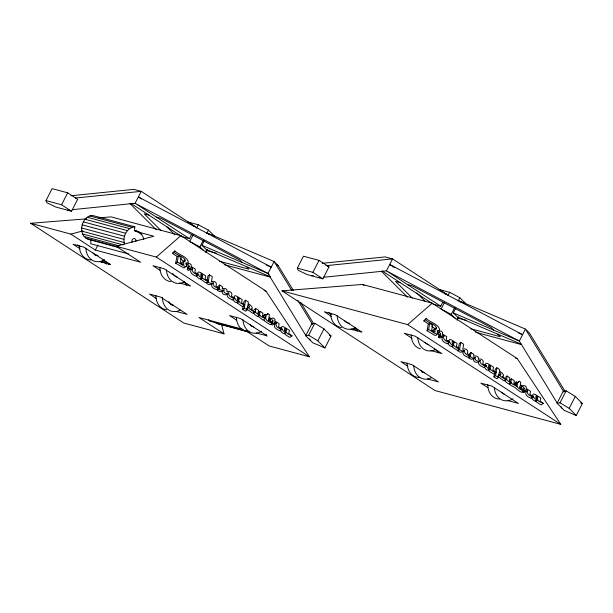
<?xml version="1.0" encoding="UTF-8"?>
<svg xmlns="http://www.w3.org/2000/svg" width="613" height="613" viewBox="0 0 613 613"><rect width="100%" height="100%" fill="white"/><g stroke="black" fill="none" stroke-linecap="round" stroke-linejoin="round"><path stroke-width="0.92" d="M118.769 247.575L88.395 239.415C77.161 235.323 80.977 216.228 92.448 215.424L134.791 226.802L134.546 230.848C139.381 230.68 143.105 234.925 143.771 239.453M196.535 276.141L198.168 274.44L194.857 272.287L195.417 269.176L191.049 266.333L191.302 264.862C189.042 262.012 186.252 263.973 189.279 266.249L187.693 267.544L187.264 269.674L188.681 270.471L190.528 268.977L190.919 267.314L192.597 268.41L191.011 269.705C189.287 273.245 193.631 275.199 196.168 276.264L196.581 275.743M280.264 330.675L281.896 328.974L278.586 326.821L279.145 323.71L274.777 320.867L275.03 319.396C272.77 316.546 269.981 318.507 273.015 320.783L272.586 322.913L271 324.208L272.41 325.005L274.256 323.511L274.647 321.848L276.325 322.944L274.739 324.246C273.015 327.779 277.36 329.733 279.903 330.798L281.367 329.411M447.873 343.701L449.505 342L446.195 339.84L446.754 336.736L442.387 333.886L442.64 332.422C440.379 329.572 437.59 331.533 440.624 333.801L439.031 335.104L438.609 337.234L440.019 338.031L441.866 336.529L442.257 334.867L443.942 335.962L442.348 337.265C440.632 340.805 444.969 342.751 447.513 343.816L448.977 342.429M523.747 392.565L525.594 391.071L525.985 389.408L527.67 390.504L526.077 391.799C524.36 395.339 528.697 397.293 531.241 398.358L533.241 396.534L529.931 394.381L530.49 391.27L526.115 388.42L526.368 386.956C524.107 384.106 521.318 386.067 524.353 388.343L523.923 390.466L522.337 391.768L524.008 392.366M531.609 398.235L533.241 396.534M228.818 292.968L227.224 294.263C226.289 297.481 230.503 298.96 232.695 300.064L234.649 298.202L231.407 296.087C233.346 293.098 229.699 290.156 226.948 291.849C228.251 289.091 224.22 287.535 222.205 288.761L222.557 286.853L219.707 284.999L218.121 286.294L217.377 290.355L219.921 291.727L222.504 291.19L224.09 289.888C222.626 292.776 226.672 294.447 228.818 292.968C227.875 296.186 232.089 297.657 234.289 298.769L234.649 298.202M480.155 360.521L478.569 361.823C477.627 365.041 481.841 366.513 484.04 367.624L485.986 365.754L482.745 363.647C484.684 360.651 481.036 357.716 478.286 359.41C479.588 356.651 475.558 355.088 473.55 356.322L473.895 354.414L471.045 352.552L469.458 353.854L468.723 357.915L471.259 359.279L473.841 358.751L475.435 357.448C473.964 360.337 478.01 361.999 480.155 360.521C479.22 363.747 483.435 365.218 485.626 366.321L485.986 365.754M219.163 288.118L218.971 288.501C216.55 287.995 212.152 286.079 213.324 282.884L211.73 284.187C210.566 287.382 214.964 289.298 217.385 289.803L219.163 288.118L215.906 285.995C217.899 282.915 214.136 280.156 211.401 281.735L212.343 276.678L209.5 274.823L207.914 276.118L207.079 280.616M470.5 355.67L470.309 356.061C467.888 355.555 463.489 353.64 464.662 350.444L463.076 351.747C461.903 354.935 466.301 356.858 468.723 357.356L470.5 355.67L467.252 353.555C469.244 350.475 465.482 347.709 462.746 349.295L463.689 344.23L460.838 342.383L459.252 343.678L458.417 348.176M124.523 243.943C122.271 236.825 126.922 227.507 134.791 226.802M246.495 308.469L248.081 307.174L249.422 307.305L249.537 306.408L248.495 304.876L248.012 304.5L247.07 309.933L245.476 311.228L242.61 309.358L243.215 305.872M243.514 304.132L243.966 301.512L245.552 300.217L248.411 302.079L248.165 303.535L250.556 305.228L252.089 307.213L252.272 308.416L250.932 308.806L255.077 311.971L254.226 311.956L249.292 308.806L248.081 307.174M242.61 309.358L244.204 308.063L245.552 300.217M497.833 376.03L499.419 374.727L500.76 374.865L500.875 373.968L499.833 372.436L499.35 372.06L498.407 377.485L496.821 378.788L493.948 376.918L494.553 373.432M494.852 371.685L495.304 369.072L496.898 367.769L499.756 369.631L499.503 371.087L501.894 372.788L503.434 374.773L503.61 375.968L502.277 376.367L506.422 379.524L505.564 379.508L500.629 376.367L499.419 374.727M493.948 376.918L495.542 375.623L496.898 367.769M192.597 268.41C190.881 271.942 195.218 273.896 197.761 274.961L198.122 274.839M276.325 322.944C274.609 326.484 278.946 328.43 281.49 329.495L281.857 329.38M443.942 335.962C442.218 339.502 446.555 341.456 449.099 342.521L449.467 342.399M527.67 390.504C525.946 394.036 530.291 395.99 532.827 397.055L533.195 396.933M185.18 266.67L184.934 267.804L183.456 267.758L175.686 263.199L176.805 257.077L178.398 255.774L181.241 257.629L180.276 262.785C188.045 267.82 180.084 260.004 185.003 261.529C186.329 256.778 176.008 255.292 174.077 252.104L172.491 253.399L177.111 256.41M175.686 263.199L177.28 261.904L178.398 255.774M217.377 290.355L218.971 289.052L219.707 284.999M436.517 334.231L436.272 335.365L434.801 335.311L427.031 330.759L428.142 324.637L429.736 323.335L432.579 325.189L431.613 330.346C439.383 335.372 431.422 327.557 436.341 329.089C437.667 324.338 427.353 322.852 425.414 319.664L423.828 320.959L429.223 324.469M427.031 330.759L428.617 329.457L429.736 323.335M468.723 357.915L470.309 356.613L471.045 352.552M202.673 274.969L202.275 277.114L200.788 275.566L200.926 273.827L202.673 274.969L201.079 276.264M239.131 298.715L238.741 300.86L237.246 299.313L237.384 297.581L239.131 298.715L237.545 300.018M273.996 323.71L268.41 320.185L268.785 318.032L270.486 318.875L271.03 318.423L268.992 317.097L269.421 314.699L267.881 313.695L266.747 314.867L264.893 314.423L264.663 315.343L265.958 316.185C263.973 320.293 269.536 321.948 272.172 323.442L272.647 322.951L270.915 324.622L270.065 324.606L264.801 321.204L263.973 319.634M286.401 329.503L286.003 331.648L284.516 330.101L284.654 328.369L286.401 329.503L284.807 330.805M454.011 342.529L453.612 344.675L452.126 343.119L452.264 341.387L454.011 342.529L452.425 343.824M490.469 366.275L490.078 368.421L488.584 366.873L488.73 365.141L490.469 366.275L488.883 367.578M525.341 391.263L519.747 387.745L520.123 385.585L521.824 386.428L522.368 385.983L520.33 384.65L520.766 382.259L519.226 381.255L518.085 382.428L516.23 381.983L516 382.903L517.295 383.746C515.311 387.845 520.874 389.508 523.51 391.002L523.985 390.512L521.924 392.297C519.602 391.968 515.456 387.983 515.265 387.654L510.713 385.263L509.388 383.776A2.866 1.157 50.7 0 1 508.369 383.7L505.909 382.068L504.905 380.022M537.739 397.063L537.348 399.209L535.854 397.661L535.992 395.921L537.739 397.063L536.153 398.358M211.73 284.187L208.772 284.647L206.573 283.321L208.159 282.018L209.5 274.823M463.076 351.747L460.118 352.207L457.911 350.874L459.505 349.579L460.838 342.383M258.28 314.193L258.579 312.645L260.165 311.35L263 313.197L262.441 316.3L265.659 318.4L265.513 318.791L260.962 316.408L259.636 314.921A2.866 1.157 50.7 0 1 258.617 314.844L255.353 312.17L255.705 308.439L258.571 310.308L257.973 313.389L259.575 314.438L260.165 311.35M509.618 381.753L509.916 380.206L511.503 378.903L514.338 380.75L513.786 383.861L516.997 385.952L516.859 386.351L512.299 383.968L510.981 382.474A2.866 1.157 50.7 0 1 509.962 382.405L506.69 379.731L507.043 375.999L509.909 377.869L509.311 380.949L510.913 381.991L511.503 378.903M187.264 269.674L188.858 268.371L189.279 266.249M438.609 337.234L440.195 335.932L440.624 333.801M522.337 391.768L522.759 389.638L524.353 388.343M222.504 291.19C221.032 294.079 225.086 295.742 227.224 294.263M473.841 358.751C472.37 361.639 476.424 363.302 478.569 361.823M265.958 316.185L264.372 317.488L263.077 316.645L263.299 315.726L264.893 314.423M517.295 383.746L515.709 385.048L514.414 384.205L514.636 383.278L516.23 381.983M438.257 331.258L437.452 332.093M186.26 265.092L187.547 264.839M264.065 319.695L263.552 320.201L262.671 319.856L258.05 316.216A2.866 1.157 50.7 0 1 257.031 316.139L254.564 314.507L253.567 312.461M208.374 281.083L207.393 281.451L203.141 278.708L202.259 277.482L201.455 277.574A3.939 1.586 50.7 0 1 199.486 276.379L197.838 273.689L197.838 272.44L198.543 271.942L200.39 272.463L205.7 275.873L205.094 278.953L208.374 281.083L206.642 282.762L205.117 282.371L200.826 279.183L202.259 277.482M244.694 305.197L241.56 302.699L242.166 299.619L236.856 296.209L235.001 295.696L234.296 296.186L234.296 297.435L235.944 300.125A3.939 1.586 50.7 0 0 237.921 301.328L238.725 301.228L240.173 302.868L244.694 305.205M290.516 336.92L290.041 337.418L288.853 336.905L285.283 334.545L284.401 333.311L285.987 332.016L287.443 333.656L291.957 335.993L288.823 333.487L289.428 330.407L284.118 326.997L282.271 326.484L281.566 326.974L281.566 328.223L283.214 330.913A3.939 1.586 50.7 0 0 285.183 332.116L285.987 332.016M541.854 404.48L541.386 404.978L540.191 404.465L536.628 402.097L535.739 400.871L537.333 399.569L538.781 401.216L543.302 403.553L540.168 401.048L540.773 397.967L535.463 394.557L533.609 394.036L532.904 394.534L532.904 395.783L534.551 398.473A3.939 1.586 50.7 0 0 536.528 399.668L537.333 399.569M45.99 200.589L52.105 188.635L67.675 192.819L77.659 199.325L71.545 211.278L55.975 207.094L46.887 202.742L45.99 200.589L61.561 204.773L71.545 211.278M61.561 204.773L67.675 192.819M86.487 218.841L30.65 223.293L70.878 234.105L95.375 250.058L97.95 245.031M182.046 236.695L189.417 238.679L191.455 234.695M193.156 234.787L189.739 241.476L199.907 246.855L203.777 250.702M196.581 228.09L198.298 224.749L208.466 230.12L214.274 235.898L212.634 235.461M199.907 246.855L203.332 240.158M206.757 233.469L208.466 230.12M270.364 276.823L206.075 249.391L201.984 245.315L204.428 240.534M205.707 252.633L207.424 249.284M306.431 336.445L305.749 335.656L311.864 323.702L314.806 323.296L323.955 328.867L331.012 335.993L324.898 347.946L312.806 342.79L306.431 336.445L267.981 273.482L274.095 261.529L208.098 233.361L209.271 234.526M297.328 268.149L303.443 256.196L319.013 260.379L329.005 266.885L322.89 278.838L307.32 274.655L298.224 270.295L297.328 268.149L312.898 272.333L322.89 278.838M312.898 272.333L319.013 260.379M305.749 335.656L308.684 335.25L314.806 323.296M324.898 347.946L317.841 340.813L323.955 328.867M382.198 270.908L433.383 304.255L440.762 306.232L442.793 302.255M444.502 302.347L441.076 309.036L451.245 314.408L455.758 318.906M447.927 295.65L449.635 292.301L459.811 297.68L465.612 303.458L463.972 303.021M451.245 314.408L454.67 307.718M458.095 301.029L459.811 297.68M521.701 344.383L457.421 316.952L453.321 312.875L455.765 308.094M457.045 320.193L458.762 316.844M557.087 403.216L563.201 391.263L566.144 390.856L575.293 396.419L582.35 403.553L576.235 415.507L564.144 410.342L557.087 403.216L560.029 402.802L569.178 408.373L576.235 415.507M560.029 402.802L566.144 390.856M569.178 408.373L575.293 396.419M357.624 329.855L354.559 327.855L354.268 328.346L354.552 329.319L357.233 331.166M172.491 253.399L174.866 250.932C178.46 254.947 187.892 256.349 188.39 262.793L185.747 263.1L186.766 265.368L186.521 266.509L185.938 266.632L183.379 265.751L177.28 261.904M174.077 252.104L174.866 250.932M423.828 320.959L426.211 318.492C429.797 322.507 439.237 323.909 439.728 330.353L437.092 330.66L438.103 332.928L437.866 334.07L437.284 334.192L434.724 333.311L428.617 329.457M425.414 319.664L426.211 318.492M196.244 273.743L196.949 273.245M279.972 328.277L281.206 327.802M447.59 341.295L448.295 340.805M484.048 365.049L485.281 364.574M531.318 395.837L532.551 395.362M101.589 262.441L103.85 259.644M352.927 330.001L354.62 327.901M135.419 231.285L153.871 236.243L116.087 246.257L156.323 257.069L180.889 235.645L265.935 291.037L309.442 356.804L269.214 345.993L245.698 330.675M281.988 290.846L407.66 324.629L432.226 303.205L517.272 358.597L560.788 424.365L435.115 390.581L281.988 290.846L362.436 284.44L432.226 303.205M182.276 264.502L181.456 262.862L183.049 261.559M183.892 262.211L183.616 261.23L185.203 259.927M197.11 275.306L198.168 274.44M200.826 279.183L202.42 277.888M233.032 299.65L234.358 301.427A3.939 1.586 50.7 0 0 236.327 302.623L238.725 301.228M244.832 304.837L243.1 306.508L242.273 306.5L237.292 302.937L238.878 301.634M254.111 309.741L255.705 308.439M255.161 311.557L253.491 313.266L252.633 313.251L246.656 308.952M258.05 316.216L259.636 314.921M258.196 316.584L259.782 315.289M263.077 316.645L264.663 315.343M266.295 314.998L267.881 313.695M271.03 318.423L269.245 320.063L268.387 320.04M273.015 320.783L271.421 322.086L270.21 320.522L270.264 319.212M284.555 333.717L286.148 332.422M291.045 336.491L292.102 335.625M433.621 332.062L432.801 330.415L434.387 329.12M435.184 329.388L434.954 328.79L436.548 327.488M447.911 343.456L449.237 345.234A3.939 1.586 50.7 0 0 451.206 346.437L453.597 345.035L454.486 346.261L458.049 348.628L459.244 349.142L459.712 348.644L456.432 346.514L457.045 343.433L451.735 340.016L449.881 339.502L449.176 340L449.176 341.249L450.823 343.939A3.939 1.586 50.7 0 0 452.8 345.134L453.597 345.035M459.183 349.081L457.65 350.437L453.467 347.977L452.164 346.743L453.758 345.441M484.37 367.21L485.695 368.988A3.939 1.586 50.7 0 0 487.672 370.183L490.063 368.788L490.944 370.014L494.507 372.375L495.702 372.888L496.178 372.397L492.898 370.26L493.503 367.179L488.193 363.77L486.347 363.248L485.634 363.747L485.634 364.996L487.289 367.685A3.939 1.586 50.7 0 0 489.258 368.88L490.063 368.788M495.649 372.827L494.116 374.191L489.925 371.731L488.63 370.49L490.216 369.195M505.457 377.301L507.043 375.999M506.499 379.118L504.828 380.826L503.97 380.811L498.001 376.505M509.388 383.776L510.981 382.474M509.533 384.144L511.119 382.841M514.414 384.205L516 382.903M517.633 382.558L519.226 381.255M522.368 385.983L520.59 387.623L519.724 387.6M535.9 401.277L537.486 399.975M542.382 404.044L543.44 403.178M521.602 386.765L521.548 388.083L522.759 389.638M432.801 330.415L433.514 330.307M108.164 264.517L108.593 264.349M186.107 264.532L186.804 264.096L186.865 263.192M200.673 278.777L199.869 278.877A3.939 1.586 50.7 0 1 197.899 277.681L196.566 275.896M284.401 333.311L283.597 333.411A3.939 1.586 50.7 0 1 281.628 332.215L280.294 330.438M535.739 400.871L534.934 400.971A3.939 1.586 50.7 0 1 532.965 399.776L531.64 397.99M70.878 234.105L82.862 230.932M224.09 289.888L221.109 290.378L218.971 289.052M475.435 357.448L472.454 357.938L470.309 356.613M213.324 282.884L210.366 283.352L208.159 282.018M464.662 350.444L461.704 350.912L459.505 349.579M70.955 195.762L133.833 189.356L141.212 191.34L195.539 226.726L193.693 226.228M75.468 198.03L141.212 191.34L135.098 203.294L72.211 209.692M67.445 210.175L69.353 209.983M322.292 263.314L385.179 256.916L392.55 258.901L446.877 294.278L445.03 293.788M325.855 265.69L392.55 258.901L386.435 270.854L323.549 277.252M311.412 275.75L313.32 275.559M318.791 277.735L320.691 277.543M98.793 217.868L111.091 216.887L180.889 235.645M248.073 331.518L215.853 322.859L218.259 323.863L220.872 324.062M88.395 239.415L90.985 239.721L90.739 243.767L128.485 253.912M187.846 221.937L198.298 224.749M439.184 289.497L449.635 292.301M148.882 215.094L144.224 213.845L160.92 230.488M156.261 217.079L160.92 218.328L239.675 259.927L242.273 262.51M400.228 282.654L395.561 281.398L412.258 298.048M407.599 284.639L412.265 285.888L491.013 327.488L493.618 330.07M327.365 266.44L329.005 266.885M89.805 215.945L132.147 227.323M87.291 217.255L129.634 228.634M134.377 230.419L137.136 231.162M135.825 231.285L139.503 232.273M206.106 250.403L216.259 253.138M457.444 317.963L466.677 320.446M139.641 233.622L141.48 234.12M85.084 219.27L127.427 230.657M83.322 221.852L125.673 233.231M219.462 261.238L248.993 269.176L246.388 266.594M470.799 328.798L500.331 336.736L497.733 334.154M82.142 224.825L124.485 236.204M224.235 264.693L270.233 277.061M475.573 332.254L521.571 344.621M81.606 227.982L123.949 239.361M81.759 231.116L124.11 242.495M82.594 234.005L123.098 244.886M84.05 236.449L119.029 245.851M86.027 238.296L118.248 246.955M264.096 290.547L265.935 291.037M515.433 358.099L517.272 358.597M95.375 250.058L140.584 262.211L116.087 246.257M99.628 261.567L110.555 264.51L83.927 247.162L73.001 244.227L80.05 248.817M179.601 283.068L190.536 286.003L163.901 268.655L152.974 265.72L160.024 270.31M350.973 329.127L361.9 332.062L335.265 314.722L324.338 311.779L331.388 316.377M430.947 350.628L441.873 353.563L415.239 336.215L404.312 333.28L412.151 338.384M176.192 311.435L187.118 314.377L160.491 297.029L149.564 294.094L156.614 298.684M242.288 329.158L198.926 317.503L224.006 333.84L221.561 324.706M256.165 332.936L267.092 335.87L240.465 318.522L229.538 315.588L236.587 320.178M427.529 378.995L438.464 381.93L411.829 364.589L400.902 361.647L407.951 366.245M507.51 400.496L518.437 403.431L491.802 386.083L480.876 383.148L487.925 387.738M247.039 331.135L209.301 320.99L208.834 319.565M218.259 323.863L249.56 332.277M224.006 333.84L183.777 323.028L30.65 223.293M438.893 332.399L437.874 332.231L437.644 333.035M110.033 264.525L108.922 264.011M518.291 332.844L522.582 334.667L389.692 264.479L394.397 267.544M453.321 312.875L519.318 341.035L557.278 403.193M276.432 264.854L278.187 265.605L293.474 290.631M266.096 264.916L271.237 267.107L138.354 196.926L141.488 198.964M580.626 402.818L582.35 403.553M201.984 245.315L267.981 273.482L269.153 274.647M329.281 335.257L331.012 335.993M441.605 336.729L440.195 335.932M190.268 269.168L188.858 268.371M267.981 273.482L135.098 203.294L189.417 238.679M360.268 331.572L360.858 331.901M308.684 335.25L317.841 340.813M440.762 306.232L386.435 270.854L519.318 341.035L525.433 329.081L459.436 300.922L460.608 302.086M431.529 325.978L434.954 328.79M362.436 284.44L364.038 285.489M441.23 336.537L442.348 337.265M524.958 391.071L526.077 391.799M495.542 375.623L498.407 377.485M407.66 324.629L560.788 424.365M331.411 314.346L328.553 312.385M130.86 203.355L181.256 236.181M180.191 258.418L183.616 261.23M189.892 268.977L191.011 269.705M273.62 323.511L274.739 324.246M244.204 308.063L247.07 309.933M156.323 257.069L309.442 356.804M106.287 262.295L103.222 260.295L102.923 260.793L103.206 261.759L106.593 264.065M80.073 246.786L77.207 244.825M439.031 335.104L437.82 333.549M187.693 267.544L186.475 265.988M278.187 265.605L274.095 261.529L291.842 290.585M416.848 293.006L425.529 301.665M381.769 271.567L407.453 297.182M166.843 226.779L174.858 234.771M129.749 203.332L156.116 229.622M498.721 374.252L499.097 374.796M247.384 306.692L247.759 307.243M565.025 391.286L529.532 333.166L525.433 329.081L563.891 392.052M560.88 406.465L561.868 408.082M300.868 302.738L313.687 323.725M297.757 300.278L312.553 324.492M309.542 338.905L310.53 340.522M488.469 370.083L488.63 370.49M452.011 346.337L452.164 346.743M237.131 302.531L237.292 302.937M266.042 334.116L266.525 335.947M135.887 241.491A2.483 2.008 -75 0 0 134.576 238.58L134.048 238.526A2.483 2.008 -75 0 0 132.117 242.311M170.774 281.605A16.206 13.126 -75 0 1 159.878 267.291M184.222 281.865A16.206 13.126 -75 0 1 166.452 269.889M177.226 277.061A9.992 8.092 -75 0 1 172.797 273.475M261.605 331.25A16.206 13.126 -75 0 1 243.016 319.756M248.204 331.526A16.206 13.126 -75 0 1 236.442 317.159M253.79 326.928A9.992 8.092 -75 0 1 250.219 324.599M252.571 326.43A9.992 8.092 -75 0 1 251.169 326.223M166.744 309.81A16.206 13.126 -75 0 1 155.848 295.497M183.777 281.842A16.206 13.126 -75 0 1 186.789 285.214M180.191 310.071A16.206 13.126 -75 0 1 162.407 297.259M173.195 305.266A9.992 8.092 -75 0 1 168.767 301.68M172.69 304.761A9.992 8.092 -75 0 1 170.575 304.561M91.046 259.989A16.206 13.126 -75 0 1 79.284 245.629M96.126 254.893A9.992 8.092 -75 0 1 94.701 254.832M104.448 259.72A16.206 13.126 -75 0 1 85.858 248.227M98.034 255.606A9.992 8.092 -75 0 1 93.069 253.069M423.315 372.329A9.992 8.092 -75 0 1 421.92 372.114M419.813 377.401A16.206 13.126 -75 0 1 407.185 363.057M424.541 372.819A9.992 8.092 -75 0 1 420.97 370.497M434.402 348.897A16.206 13.126 -75 0 1 438.126 352.774M431.529 377.631A16.206 13.126 -75 0 1 413.76 365.654M512.943 398.81A16.206 13.126 -75 0 1 494.407 388.144M504.461 394.266A9.992 8.092 -75 0 1 501.564 392.159M499.541 399.078A16.206 13.126 -75 0 1 487.779 384.719M341.518 327.503A16.206 13.126 -75 0 1 330.629 313.189M349.379 323.166A9.992 8.092 -75 0 1 344.406 320.63M354.965 327.763A16.206 13.126 -75 0 1 337.204 315.787M420.418 348.858A16.206 13.126 -75 0 1 411.216 334.851M428.571 344.621A9.992 8.092 -75 0 1 425.001 342.292M435.559 349.425A16.206 13.126 -75 0 1 417.79 337.449"/></g></svg>
